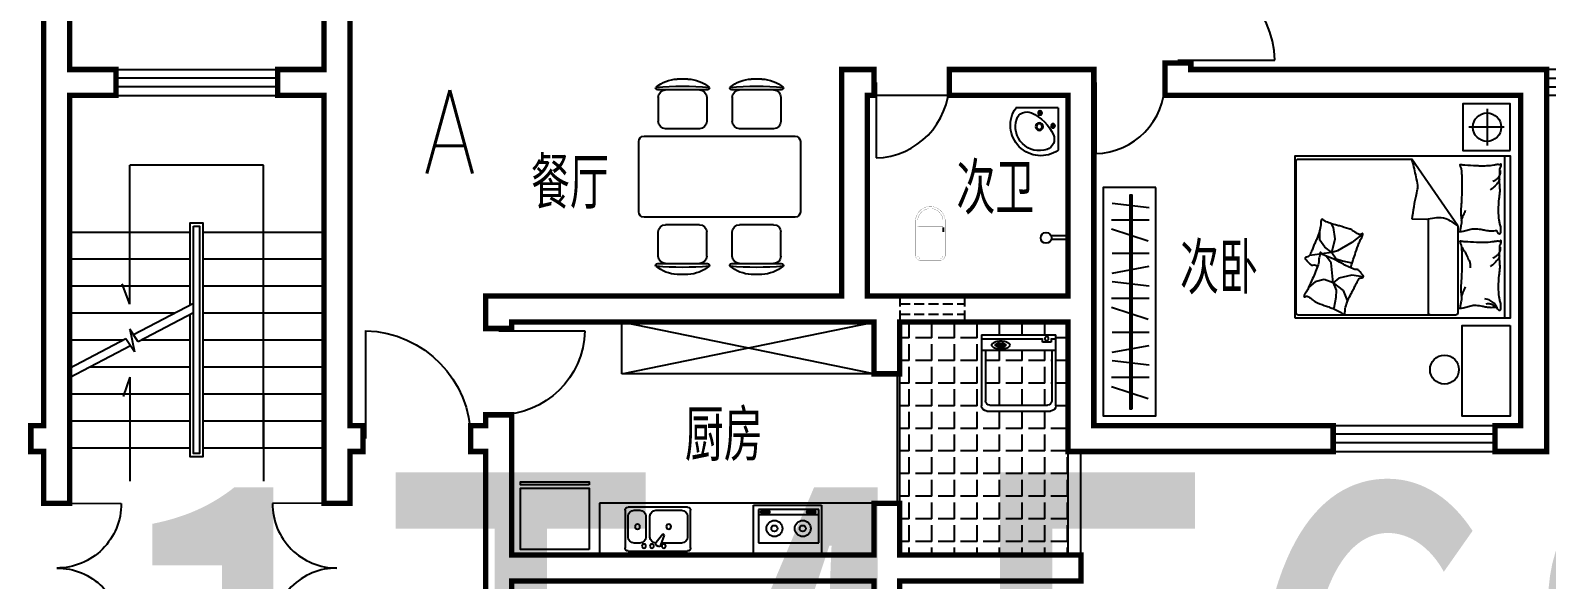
# Model space of a CAD drawing. Header units: millimetres. Extents: x 643 to 40043, y 348 to 31548.
# Drawn here: x 18798 to 32863, y 16540 to 21630 of the extents above; entities that cross this region are included whole.
import ezdxf
from ezdxf.enums import TextEntityAlignment as Align

# ---------------------------------------------------------------- set-up
doc = ezdxf.new("R2010")
doc.units = ezdxf.units.MM
doc.linetypes.add('DASH', pattern=[0.35, 0.25, -0.1])
for name, color, linetype in [('GROUND', 2, 'Continuous'), ('PUB_TEXT', 7, 'Continuous'), ('PUB_WALL', 255, 'Continuous'), ('PUB_WINDW', 7, 'Continuous'), ('TOTHER', 7, 'Continuous'), ('WALL', 255, 'Continuous'), ('WINDOW', 2, 'Continuous')]:
    doc.layers.add(name, color=color, linetype=linetype)
doc.styles.add('-宋体', font='SimSun.ttf', dxfattribs={"width": 0.8})
doc.styles.add('_HZDX', font='txt.shx', dxfattribs={"width": 0.8, "bigfont": 'HZDX.shx'})
doc.styles.add('DIM_FONT', font='SIMPLEX', dxfattribs={"width": 0.8})
doc.styles.add('SIMPLEX', font='SIMPLEX.SHX')
doc.styles.get("Standard").update_dxf_attribs({"font": 'arial.ttf'})

# ---------------------------------------------------------------- blocks, each defined once
blk = doc.blocks.new('M_A2ZXL')
blk.add_line((-0.472, 0), (-0.472, -1))
blk.add_arc((-0.5, 0), 1, 271.6231, 0)
blk = doc.blocks.new('M_A3PTU')
for p, q in [((-0.5, 0), (-0.499, -0.498)), ((0.5, 0), (0.499, -0.498))]:
    blk.add_line(p, q)
for centre, start, end in [((-0.498, -0.001), 269.885, 0.0763), ((0.498, -0.001), 179.9237, 270.115)]:
    blk.add_arc(centre, 0.498, start, end)
blk = doc.blocks.new('M_B0OPK')
for p, q in [((-0.5, 0.5), (0.5, 0.5)), ((0.5, 0.1667), (-0.5, 0.1667)), ((0.5, -0.1667), (-0.5, -0.1667)), ((-0.5, -0.5), (0.5, -0.5))]:
    blk.add_line(p, q)
blk = doc.blocks.new('M_E19')
for p, q in [((-323, -113), (-323, -456)), ((299, -113), (-323, -113)), ((299, -456), (299, -113)), ((-323, -400), (299, -400)), ((-323, -456), (299, -456)), ((-291, -422), (-291, -434)), ((-216, -432), (-280, -432)), ((-280, -432), (-280, -448)), ((-280, -448), (-216, -448)), ((-216, -448), (-216, -432)), ((-199, -423), (-199, -434)), ((182, -422), (182, -434)), ((193, -432), (193, -448)), ((257, -432), (193, -432)), ((193, -448), (257, -448)), ((257, -448), (257, -432)), ((274, -423), (274, -434))]:
    blk.add_line(p, q)
for points in [[(-199, -423, 0.259034), (-201, -420, 0.076276), (-213, -415, 0.036515), (-226, -412, 0.026615), (-245, -411, 0.026615), (-264, -412, 0.036515), (-277, -415, 0.076276), (-289, -420, 0.259034), (-291, -423, 0.078462), (-291, -424, 0.056762)], [(-199, -434, 0.259034), (-201, -430, 0.076276), (-213, -425, 0.036515), (-226, -423, 0.026615), (-245, -422, 0.026615), (-264, -423, 0.036515), (-277, -425, 0.076276), (-289, -430, 0.259034), (-291, -434, 0.259034), (-289, -437, 0.056762), (-280, -441, 0.036515)], [(-216, -443, 0.008736), (-213, -442, 0.076276), (-201, -437, 0.259034), (-199, -434, 0.259034)], [(274, -423, 0.259034), (272, -420, 0.076276), (260, -415, 0.036515), (247, -412, 0.026615), (228, -411, 0.026615), (209, -412, 0.036515), (196, -415, 0.076276), (184, -420, 0.259034), (182, -423, 0.078462), (182, -424, 0.056762)], [(274, -434, 0.259034), (272, -430, 0.076276), (260, -425, 0.036515), (247, -423, 0.026615), (228, -422, 0.026615), (209, -423, 0.036515), (196, -425, 0.076276), (184, -430, 0.259034), (182, -434, 0.259034), (184, -437, 0.056762), (193, -441, 0.036515)], [(257, -443, 0.008736), (260, -442, 0.076276), (272, -437, 0.259034), (274, -434, 0.259034)]]:
    blk.add_lwpolyline(points, format="xyb")
at = {"layer": 'TOTHER', "linetype": 'Continuous'}
for p, q in [((-350, 0), (350, 0)), ((-350, -500), (-350, 0)), ((350, 0), (350, -500)), ((350, -500), (-350, -500))]:
    blk.add_line(p, q, dxfattribs=at)
for centre, radius in [((-158, -259), 82.5), ((-158, -259), 31.6), ((134, -259), 82.5), ((134, -259), 31.6)]:
    blk.add_circle(centre, radius, dxfattribs=at)
at = {"width": 0.8, "flags": 9}
for tag in ['XSIZE', 'YSIZE']:
    blk.add_attdef(tag, (0, 0), '', height=0.5, dxfattribs=at)
blk = doc.blocks.new('M_E29JIV')
at = {"color": 0, "linetype": 'ByBlock'}
for p, q in [((31, 338), (419, 338)), ((0, -307), (0, 307)), ((82, 245), (82, 40)), ((358, 307), (143, 307)), ((419, -20), (419, 245)), ((450, 307), (450, -307)), ((48, 2), (57, -12)), ((59, 31), (163, 70)), ((173, 53), (87, -18)), ((163, 70), (173, 53)), ((143, -82), (358, -82)), ((358, -123), (143, -123)), ((82, -184), (82, -245)), ((143, -307), (358, -307)), ((419, -245), (419, -184)), ((419, -338), (31, -338))]:
    blk.add_line(p, q, dxfattribs=at)
for centre, radius in [((51, 61), 20.5), ((251, 112), 25.6), ((51, -61), 20.5), ((51, -143), 20.5), ((251, -210), 25.6)]:
    blk.add_circle(centre, radius, dxfattribs=at)
for centre, radius, start, end in [((31, 307), 30.7, 90, 180), ((419, 307), 30.7, 0, 90), ((143, 245), 61.4, 90, 180), ((358, 245), 61.4, 0, 90), ((66, 12), 20.5, 110.5377, 210), ((74, -2), 20.5, 210, 309.4623), ((143, -20), 61.4, 180, 270), ((143, -184), 61.4, 90, 180), ((358, -20), 61.4, 270, 0), ((358, -184), 61.4, 0, 90), ((31, -307), 30.7, 180, 270), ((143, -245), 61.4, 180, 270), ((358, -245), 61.4, 270, 0), ((419, -307), 30.7, 270, 0)]:
    blk.add_arc(centre, radius, start, end, dxfattribs=at)
at = {"style": 'DIM_FONT', "width": 0.8, "flags": 9}
for tag in ['XSIZE', 'YSIZE']:
    blk.add_attdef(tag, (0, 0), '', height=0.5, dxfattribs=at)
blk = doc.blocks.new('M_C25MYD')
for p, q in [((-389, 921), (-290, 921)), ((298, 921), (397, 921)), ((-569, 821), (-109, 821)), ((-564, 754), (-564, 529)), ((-114, 754), (-114, 529)), ((117, 821), (577, 821)), ((122, 754), (122, 529)), ((572, 754), (572, 529)), ((-497, 461), (-182, 461)), ((190, 461), (505, 461)), ((-746, 342), (-746, -308)), ((704, 392), (-696, 392)), ((754, -308), (754, 342)), ((-696, -358), (704, -358)), ((-564, -720), (-564, -495)), ((-182, -427), (-497, -427)), ((-114, -720), (-114, -495)), ((122, -720), (122, -495)), ((505, -427), (190, -427)), ((572, -720), (572, -495)), ((-109, -787), (-569, -787)), ((577, -787), (117, -787)), ((-290, -887), (-389, -887)), ((397, -887), (298, -887))]:
    blk.add_line(p, q)
for centre, radius, start, end in [((-579, 837), 10, 130.7265, 202.67), ((-379, 606), 316, 91.7651, 130.7265), ((-339, -1857), 2713, 84.8023, 95.1977), ((-300, 606), 316, 49.2735, 88.2349), ((-100, 837), 10, 337.33, 49.2735), ((108, 837), 10, 130.7265, 202.67), ((307, 606), 316, 91.7651, 130.7265), ((347, -1857), 2713, 84.8023, 95.1977), ((387, 606), 316, 49.2735, 88.2349), ((587, 837), 10, 337.33, 49.2735), ((-569, 841), 20, 202.67, 270), ((-497, 754), 67.5, 90, 180), ((-182, 754), 67.5, 0, 90), ((-109, 841), 20, 270, 337.33), ((117, 841), 20, 202.67, 270), ((190, 754), 67.5, 90, 180), ((505, 754), 67.5, 0, 90), ((577, 841), 20, 270, 337.33), ((-497, 529), 67.5, 180, 270), ((-182, 529), 67.5, 270, 0), ((190, 529), 67.5, 180, 270), ((505, 529), 67.5, 270, 0), ((-696, 342), 50, 90, 180), ((704, 342), 50, 0, 90), ((-696, -308), 50, 180, 270), ((704, -308), 50, 270, 0), ((-497, -495), 67.5, 90, 180), ((-182, -495), 67.5, 0, 90), ((190, -495), 67.5, 90, 180), ((505, -495), 67.5, 0, 90), ((-579, -803), 10, 157.33, 229.2735), ((-569, -807), 20, 90, 157.33), ((-379, -572), 316, 229.2735, 268.2349), ((-339, 1890), 2713, 264.8023, 275.1977), ((-497, -720), 67.5, 180, 270), ((-300, -572), 316, 271.7651, 310.7265), ((-182, -720), 67.5, 270, 0), ((-109, -807), 20, 22.67, 90), ((-100, -803), 10, 310.7265, 22.67), ((108, -803), 10, 157.33, 229.2735), ((117, -807), 20, 90, 157.33), ((307, -572), 316, 229.2735, 268.2349), ((347, 1890), 2713, 264.8023, 275.1977), ((190, -720), 67.5, 180, 270), ((387, -572), 316, 271.7651, 310.7265), ((505, -720), 67.5, 270, 0), ((577, -807), 20, 22.67, 90), ((587, -803), 10, 310.7265, 22.67)]:
    blk.add_arc(centre, radius, start, end)
at = {"width": 0.8, "flags": 9}
for tag in ['XSIZE', 'YSIZE']:
    blk.add_attdef(tag, (0, 0), '', height=0.5, dxfattribs=at)
blk = doc.blocks.new('M_C54TQD')
for p, q in [((0, -52), (1500, -52)), ((26, -509), (26, -1968)), ((853, -489), (46, -489)), ((853, -489), (1472, -916)), ((46, -761), (915, -761)), ((1472, -1968), (1472, -916)), ((381, -1368), (395, -1471)), ((778, -1368), (698, -1472)), ((161, -1514), (137, -1518)), ((255, -1552), (161, -1514)), ((395, -1471), (369, -1593)), ((528, -1559), (509, -1470)), ((698, -1472), (623, -1603)), ((90, -1638), (87, -1645)), ((188, -1621), (90, -1638)), ((257, -1618), (188, -1621)), ((324, -1645), (255, -1552)), ((324, -1645), (257, -1618)), ((369, -1593), (324, -1645)), ((324, -1645), (510, -1664)), ((324, -1645), (355, -1728)), ((510, -1664), (560, -1700)), ((548, -1617), (528, -1559)), ((605, -1658), (548, -1617)), ((605, -1658), (594, -1752)), ((623, -1603), (605, -1658)), ((605, -1658), (734, -1626)), ((605, -1658), (655, -1721)), ((734, -1626), (837, -1640)), ((837, -1640), (873, -1660)), ((335, -1810), (281, -1873)), ((355, -1728), (335, -1810)), ((560, -1700), (572, -1709)), ((592, -1767), (580, -1861)), ((655, -1721), (720, -1769)), ((720, -1769), (813, -1769)), ((46, -1988), (1452, -1988))]:
    blk.add_line(p, q)
blk.add_lwpolyline([(0, -2000), (0, 0), (1500, 0), (1500, -2000)], close=True)
for points in [[(101, -127, -0.263368), (73, -108, -0.494818), (82, -89, -0.049225), (100, -88, -0.036831), (124, -89, -0.031893), (161, -97, 0.035782), (195, -104, 0.032941), (285, -110, 0.026564), (396, -104, 0.017905), (434, -99, -0.033397), (454, -97, -0.03204), (491, -97, 0.018442), (555, -101, 0.010837), (620, -100, 0.014624), (668, -97, 0.111249), (691, -89, -0.153708), (708, -86, -0.076444), (715, -87, -0.215512), (717, -89, -0.585858), (714, -92, 0.363489), (709, -95, 0.191716), (709, -106, -0.129675), (711, -123, -0.01735), (708, -140, 0.019326), (706, -155, 0.018818), (699, -223, 0.021828), (698, -283, 0.006204), (700, -316, 0.001963), (706, -423, 0.028341), (710, -459, -0.117014), (709, -468, -0.36606), (708, -469, -0.03973), (694, -466, -0.048309), (681, -461, 0.062981), (670, -457, 0.04058), (647, -454, 0.014345), (580, -451, 0.005484), (454, -452, 0.007153), (358, -455, 0.008762), (316, -458, -0.008153), (270, -461, -0.06251), (213, -456, 0.078669), (167, -454, 0.047825), (145, -459, -0.034494), (114, -466, -0.023571), (89, -469, -0.510228), (88, -468), (95, -438), (116, -356, 0.073041), (118, -336, 0.023305), (112, -275, 0.018299), (108, -252, -0.01097), (101, -214, -0.042281), (98, -180, -0.027201), (101, -126)], [(101, -127, -0.077379), (136, -152, -0.077379), (161, -187, -0.047525), (171, -211, -0.047525), (176, -238)], [(575, -101, 0.027842), (551, -111, 0.048685), (539, -119, 0.023666), (511, -144, 0.031223), (492, -164, 0.046801), (486, -172, 0.023191), (478, -189)], [(657, -95, 0.088153), (622, -98, 0.088153), (591, -114, 0.077547), (569, -135, 0.077547), (555, -162)], [(810, -127, -0.263368), (782, -108, -0.494818), (791, -89, -0.049225), (809, -88, -0.036831), (833, -89, -0.031893), (871, -97, 0.035782), (905, -104, 0.032941), (994, -110, 0.026564), (1106, -104, 0.017905), (1143, -99, -0.033397), (1163, -97, -0.03204), (1200, -97, 0.018442), (1265, -101, 0.010837), (1329, -100, 0.014624), (1377, -97, 0.111249), (1400, -89, -0.153708), (1417, -86, -0.076444), (1424, -87, -0.215512), (1426, -89, -0.585858), (1423, -92, 0.363489), (1419, -95, 0.191716), (1419, -106, -0.129675), (1421, -123, -0.01735), (1418, -140, 0.019326), (1415, -155, 0.018818), (1408, -223, 0.021828), (1407, -283, 0.006204), (1409, -316, 0.001963), (1415, -423, 0.028341), (1419, -459, -0.117014), (1419, -468, -0.36606), (1417, -469, -0.03973), (1404, -466, -0.048309), (1390, -461, 0.062981), (1379, -457, 0.04058), (1356, -454, 0.014345), (1289, -451, 0.005484), (1164, -452, 0.007153), (1067, -455, 0.008762), (1025, -458, -0.008153), (979, -461, -0.06251), (922, -456, 0.078669), (877, -454, 0.047825), (854, -459, -0.034494), (823, -466, -0.023571), (798, -469, -0.510228), (797, -468), (805, -438), (825, -356, 0.073041), (827, -336, 0.023305), (821, -275, 0.018299), (817, -252, -0.01097), (810, -214, -0.042281), (807, -180, -0.027201), (810, -126)], [(1284, -101, 0.027842), (1260, -111, 0.048685), (1248, -119, 0.023666), (1220, -144, 0.031223), (1201, -164, 0.046801), (1196, -172, 0.023191), (1188, -189)], [(1366, -95, 0.088153), (1332, -98, 0.088153), (1300, -114, 0.077547), (1279, -135, 0.077547), (1265, -162)], [(99, -143, -0.05369), (114, -156, -0.070312), (122, -168, -0.015448), (125, -177, -0.013244), (129, -187, -0.082127), (132, -205, -0.064164), (129, -228)], [(191, -454, 0.009729), (219, -445, 0.009729), (246, -435, 0.007971), (267, -426, 0.007971), (289, -416)], [(661, -455, 0.016108), (622, -429, 0.024599), (595, -414, 0.009477), (546, -391, 0.015937), (516, -378, 0.072521), (500, -375, 0.033339), (463, -375)], [(901, -454, 0.009729), (928, -445, 0.009729), (955, -435, 0.007971), (977, -426, 0.007971), (998, -416)], [(853, -489, -0.085272), (917, -599, -0.124044), (926, -686), (912, -782), (914, -912)], [(914, -912, 0.007867), (1032, -894, 0.009508), (1128, -876, 0.006616), (1193, -862, -0.023828), (1212, -858, -0.080713), (1230, -859, -0.009591), (1383, -891, -0.013133), (1416, -899, -0.007859), (1472, -916)], [(464, -1480, 0.025626), (476, -1478, 0.0108), (605, -1436, 0.00456), (692, -1405, 0.01125), (727, -1391, 0.069394), (746, -1380, -0.079756), (763, -1371, -0.106399), (778, -1368, -0.328642), (782, -1372, -0.299547), (779, -1378, 0.189917), (774, -1387, 0.033518), (773, -1397, 0.075627), (773, -1402, 0.053489), (776, -1410, 0.017838), (788, -1432, 0.038394), (805, -1456, -0.059529), (816, -1472, -0.035943), (826, -1498, -0.011245), (852, -1585, -0.006203), (862, -1624, 0.010783), (868, -1647, 0.019485), (873, -1660, 0.005062), (892, -1710, 0.101392), (909, -1736, -0.223768), (914, -1749, -0.25558), (911, -1754, -0.081563), (895, -1759, -0.071805), (878, -1759, 0.069985), (861, -1759, 0.03546), (801, -1772, 0.029432), (732, -1797, 0.001554), (699, -1811, -0.00152), (665, -1826, -0.004735), (629, -1840, 0.00382), (586, -1859, 0.296001), (564, -1891, -0.649774), (542, -1900, -0.02319), (538, -1895, 0.0288), (534, -1892, 0.005727), (527, -1886, -0.004358), (519, -1878, -0.027528), (502, -1861, -0.046214), (493, -1850, -0.194121), (490, -1833, 0.133719), (489, -1809, 0.005779), (482, -1787, 0.008882)]]:
    blk.add_lwpolyline(points, format="xyb")
blk.add_lwpolyline([(58, -1583, 0.101392), (40, -1559, -0.223768), (34, -1546, -0.25558), (36, -1541, -0.081563), (52, -1535, -0.071805), (69, -1534, 0.069985), (86, -1532, 0.03546), (145, -1515, 0.029432), (211, -1485, 0.001554), (244, -1468, -0.00152), (276, -1451, -0.004735), (311, -1433, 0.00382), (353, -1412, 0.296001), (372, -1378, -0.649774), (393, -1367, -0.02319), (398, -1372, 0.0288), (402, -1375, 0.005727), (409, -1380, -0.004358), (418, -1387, -0.027528), (436, -1403, -0.046214), (445, -1414, -0.194121), (450, -1430, 0.133719), (453, -1454, 0.011505), (471, -1496, 0.008882), (497, -1550, 0.012426), (535, -1618, -0.033612), (547, -1644), (570, -1701), (588, -1744, 0.224341), (603, -1757, -0.722772), (603, -1766, -0.103513), (599, -1767, 0.053465), (592, -1767, 0.030109), (569, -1772, -0.031436), (547, -1776, -0.05324), (532, -1776, 0.05518), (517, -1777, 0.056271), (492, -1783, 0.0108), (366, -1835, 0.00456), (281, -1873, 0.01125), (247, -1889, 0.069394), (229, -1902, -0.079756), (213, -1912, -0.106399), (199, -1915, -0.328642), (195, -1912, -0.299547), (196, -1906, 0.189917), (201, -1896, 0.033518), (202, -1886, 0.075627), (201, -1882, 0.053489), (197, -1874, 0.017838), (184, -1853, 0.038394), (165, -1830, -0.059529), (153, -1815, -0.035943), (140, -1790, -0.011245), (108, -1705, -0.006203), (95, -1667, 0.010783), (87, -1645, 0.019485), (82, -1632, 0.005062)], format="xyb", close=True)
for centre, start, end in [((46, -509), 90, 180), ((46, -741), 180, 270), ((46, -1968), 180, 270), ((1452, -1968), 270, 0)]:
    blk.add_arc(centre, 20, start, end)
at = {"style": 'DIM_FONT', "width": 0.8, "flags": 9}
for tag in ['XSIZE', 'YSIZE']:
    blk.add_attdef(tag, (0, 0), '', height=0.5, dxfattribs=at)
blk = doc.blocks.new('M_A13ZTG')
for p, q in [((-0.502, 0.208), (0.498, 0.208)), ((-0.502, 0.208), (-0.502, 0.19)), ((-0.502, 0.19), (0.498, 0.19)), ((0.498, 0.208), (0.498, 0.19))]:
    blk.add_line(p, q)
blk = doc.blocks.new('M_E20')
for p, q in [((345, 0), (-345, 0)), ((-302, -36), (-345, -36)), ((-302, -35), (-302, -66)), ((-302, -66), (-219, -66)), ((-219, -66), (-219, -35)), ((345, -36), (-219, -36)), ((123, -87), (123, -99)), ((133, -96), (133, -113)), ((198, -96), (133, -96)), ((133, -113), (198, -113)), ((198, -113), (198, -96)), ((215, -88), (215, -99)), ((-307, -144), (-307, -611)), ((307, -144), (307, -611)), ((267, -651), (-267, -651))]:
    blk.add_line(p, q)
blk.add_lwpolyline([(83, -94, 0.185158), (88, -107, 0.102042), (108, -122, 0.060862), (133, -130, 0.047173), (166, -133, 0.047173), (200, -130, 0.060862), (225, -122, 0.102042), (245, -107, 0.185158), (250, -94, 0.185158), (245, -82, 0.102042), (225, -67, 0.060862), (200, -59, 0.047173), (166, -56, 0.047173), (133, -59, 0.060862), (108, -67, 0.102042), (88, -82, 0.185158)], format="xyb", close=True)
for points in [[(215, -88, 0.259034), (213, -85, 0.076276), (201, -80, 0.036515), (188, -77, 0.026615), (169, -76, 0.026615), (150, -77, 0.036515), (137, -80, 0.076276), (125, -85, 0.259034), (123, -88, 0.078462), (123, -89, 0.056762)], [(215, -99, 0.259034), (213, -95, 0.076276), (201, -90, 0.036515), (188, -88, 0.026615), (169, -87, 0.026615), (150, -88, 0.036515), (137, -90, 0.076276), (125, -95, 0.259034), (123, -99, 0.259034), (125, -102, 0.056762), (133, -106, 0.036515)], [(198, -108, 0.008736), (201, -107, 0.076276), (213, -102, 0.259034), (215, -99, 0.259034)]]:
    blk.add_lwpolyline(points, format="xyb")
blk.add_circle((-259, -35), 17.5)
for centre, start, end in [((-267, -611), 180, 270), ((267, -611), 270, 0)]:
    blk.add_arc(centre, 40, start, end)
at = {"layer": 'TOTHER', "linetype": 'Continuous'}
for p, q in [((-345, -656), (-345, 0)), ((345, 0), (345, -656)), ((-345, -145), (345, -145)), ((295, -706), (-295, -706))]:
    blk.add_line(p, q, dxfattribs=at)
for centre, start, end in [((-295, -656), 180, 270), ((295, -656), 270, 0)]:
    blk.add_arc(centre, 50, start, end, dxfattribs=at)
at = {"width": 0.8, "flags": 9}
for tag in ['XSIZE', 'YSIZE']:
    blk.add_attdef(tag, (0, 0), '', height=0.5, dxfattribs=at)
blk = doc.blocks.new('M_E12')
at = {"color": 7}
for q in [(0, -393), (392, 0)]:
    blk.add_line((0, 0), q, dxfattribs=at)
for centre, radius in [((168, -48), 19), ((168, -48), 10), ((48, -168), 19), ((48, -168), 10), ((175, -175), 34.6), ((175, -175), 26.5)]:
    blk.add_circle(centre, radius, dxfattribs=at)
for centre, radius, start, end in [((161, -163), 282, 235.0241, 35.2347), ((418, -420), 410, 114.3843, 155.6157), ((174, -176), 222, 251.5651, 18.4349), ((290, -138), 100, 18.4349, 114.3843), ((136, -292), 100, 155.6157, 251.5651)]:
    blk.add_arc(centre, radius, start, end, dxfattribs=at)
at = {"width": 0.8, "flags": 9}
for tag in ['XSIZE', 'YSIZE']:
    blk.add_attdef(tag, (0, 0), '', height=0.5, dxfattribs=at)
blk = doc.blocks.new('M_E2')
blk.add_line((-306, -118), (-266, -118))
at = {"const_width": 1.5}
for points in [[(-366, 138, 0.97895), (-366, -138, 0.97895)], [(-366, 118, 0.97895), (-366, -118, 0.97895)], [(-306, 118, 0.414214), (-316, 108, 0.414214)], [(0, 88, 0.462192), (-59, 137, 0.462192)], [(-20, 88, 0.414214), (-50, 118, 0.414214)], [(-316, -108, 0.414214), (-306, -118, 0.414214)], [(-59, -137, 0.462192), (0, -88, 0.462192)], [(-50, -118, 0.414214), (-20, -88, 0.414214)]]:
    blk.add_lwpolyline(points, format="xyb", dxfattribs=at)
for points in [[(-366, 137), (-59, 137)], [(-316, 118), (-366, 118)], [(-340, 118), (-266, 118)], [(-316, 108), (-316, -108)], [(-50, 118), (-267, 118)], [(-20, -88), (-20, 88)], [(0, 88), (0, -88)], [(-381, -137), (-59, -137)], [(-316, -118), (-366, -118)], [(-340, -118), (-266, -118)], [(-266, -118), (-50, -118)]]:
    blk.add_lwpolyline(points, dxfattribs=at)
at = {"width": 0.8, "flags": 9}
for tag in ['XSIZE', 'YSIZE']:
    blk.add_attdef(tag, (0, 0), '', height=0.5, dxfattribs=at)
blk = doc.blocks.new('_GCBLK')
at = {"linetype": 'DASH'}
for p, q in [((-0.5, -0.5), (-0.5, 0.5)), ((0.5, -0.5), (0.5, 0.5)), ((-0.5, 0.2), (0.5, 0.2)), ((-0.5, -0.2), (0.5, -0.2))]:
    blk.add_line(p, q, dxfattribs=at)
at = {"style": 'SIMPLEX', "flags": 9}
blk.add_attdef('A', text='', height=1, dxfattribs=at).set_placement((0, 1.5), align=Align.MIDDLE)
blk = doc.blocks.new('1T4F68')
at = {"layer": 'GROUND'}
h = blk.add_hatch(dxfattribs=at)
h.set_pattern_fill('ANGLE', scale=30, style=0)
h.set_pattern_definition([(180, (29465.31, -23130.12), (0, 209.55), [152.4, -57.15]), (90, (29465.31, -23130.12), (209.55, 1e-14), [152.4, -57.15])])
h.paths.add_polyline_path([(21925.8, -10744.5), (21925.8, -10264.5), (23485.8, -10264.5), (23485.8, -11464.5), (23485.8, -12424.5), (21925.8, -12424.5), (21925.8, -11944.5)])
h.paths.add_polyline_path([(22734.4, -11089.6), (23324.4, -11089.6, 0.4142136), (23374.4, -11039.6), (23374.4, -10383.8), (22684.4, -10383.8), (22684.4, -11039.6, 0.4142136)], flags=16)
h.paths.add_polyline_path([(22762.2, -11034.8), (23296.7, -11034.8, 0.4142136), (23336.7, -10994.8), (23336.7, -10528.5), (22722.2, -10528.5), (22722.2, -10994.8, 0.4142136)], flags=0)
h.paths.add_polyline_path([(22829.2, -10513.3), (22829.2, -10513.3), (22829.2, -10513.3), (22829.2, -10513.3), (22829.2, -10513.3), (22829.2, -10513.3), (22829.2, -10513.3), (22829.2, -10513.3)], flags=0)
h.paths.add_polyline_path([(22904.4, -10468.4), (22904.4, -10468.4)], flags=0)
h.paths.add_polyline_path([(22816.6, -10478.9, -0.0762761), (22828.1, -10474), (22828.1, -10474, 0.0762762), (22816.6, -10478.9)], flags=0)
h.paths.add_polyline_path([(22831.3, -10496.7), (22896, -10496.7), (22896, -10480.1), (22831.3, -10480.1), (22831.3, -10491.4, -0.096288), (22816.6, -10485.8, -5243353.3569252), (22816.6, -10485.8, 0.0962879), (22831.3, -10491.4)], flags=0)
h.paths.add_polyline_path([(23305.6, -10418.8, 1), (23270.6, -10418.8, 1)], flags=0)
at = {"layer": 'GROUND', "color": 7}
for p, q in [((22385.8, -8164.5), (21685.8, -8164.5)), ((14784.8, -10100.5), (14784.8, -8810.8)), ((16022.8, -8810.8), (14784.8, -8810.8)), ((16022.8, -11433.6), (16022.8, -8810.8)), ((15343.8, -9433.6), (14225.8, -9433.6)), ((16585.8, -9433.6), (15459.8, -9433.6)), ((15343.8, -9683.6), (14225.8, -9683.6)), ((16585.8, -9683.6), (15459.8, -9683.6)), ((15343.8, -9933.6), (14225.8, -9933.6)), ((14784.8, -10100.5), (14711.6, -9911.4)), ((16585.8, -9933.6), (15459.8, -9933.6)), ((15373.8, -10092.1), (14817.8, -10383.7)), ((15199.4, -10183.6), (14225.8, -10183.6)), ((15373.8, -10179.3), (14861.1, -10448.2)), ((16585.8, -10183.6), (15459.8, -10183.6)), ((19349, -10744.5), (19349, -10264.5)), ((19349, -10744.5), (21685.8, -10264.5)), ((21685.8, -10744.5), (19349, -10264.5)), ((14861.1, -10448.2), (14782.7, -10331.6)), ((14782.7, -10331.6), (14826.8, -10541.3)), ((14747.4, -10420.6), (14225.8, -10694.2)), ((14722.7, -10433.6), (14225.8, -10433.6)), ((14790, -10485.5), (14225.8, -10781.4)), ((14826.8, -10541.3), (14747.4, -10420.6)), ((15343.8, -10433.6), (14889, -10433.6)), ((16585.8, -10433.6), (15459.8, -10433.6)), ((15343.8, -10683.6), (14412.3, -10683.6)), ((16585.8, -10683.6), (15459.8, -10683.6)), ((14784.8, -10777), (14722, -10954.8)), ((14784.8, -10777), (14784.8, -11738.5)), ((21685.8, -10744.5), (19349, -10744.5)), ((15343.8, -10933.6), (14225.8, -10933.6)), ((16585.8, -10933.6), (15459.8, -10933.6)), ((16022.8, -10933.6), (16022.8, -11738.5)), ((15343.8, -11183.6), (14225.8, -11183.6)), ((16585.8, -11183.6), (15459.8, -11183.6)), ((15343.8, -11433.6), (14225.8, -11433.6)), ((16585.8, -11433.6), (15459.8, -11433.6)), ((23485.8, -11464.5), (23485.8, -12424.5)), ((23605.8, -12424.5), (23605.8, -11464.5)), ((21685.8, -11944.5), (19141.3, -11944.5)), ((19141.3, -11944.5), (19141.3, -12424.5))]:
    blk.add_line(p, q, dxfattribs=at)
for points in [[(24300.3, -9018.1), (23812.5, -9018.1), (23812.5, -11134.6), (24300.3, -11134.6)], [(15373.8, -9376.2), (15429.8, -9376.2), (15429.8, -11483.7), (15373.8, -11483.7)], [(19045.1, -11774.6), (18408.3, -11774.6), (18408.3, -11745.3), (19045.1, -11745.3)], [(19045.1, -12372.8), (18408.3, -12372.8), (18408.3, -11803.8), (19045.1, -11803.8)]]:
    blk.add_lwpolyline(points, close=True, dxfattribs=at)
for points in [[(15343.8, -10107.8), (15343.8, -9346.2), (15459.8, -9346.2), (15459.8, -11513.7), (15343.8, -11513.7), (15343.8, -10195)], [(23331.4, -9496.9), (23485.8, -9496.9), (23485.8, -9467), (23329.2, -9467)]]:
    blk.add_lwpolyline(points, dxfattribs=at)
blk.add_circle((23282.7, -9485.4), 50, dxfattribs=at)
at = {"layer": 'PUB_WALL', "color": 7, "const_width": 50}
for points in [[(13985.8, -11944.5), (13985.8, -11464.5), (13865.8, -11464.5), (13865.8, -11224.5), (13985.8, -11224.5), (13985.8, -3664.5), (13505.8, -3664.5), (13505.8, -3424.5), (14225.8, -3424.5), (14225.8, -7924.5), (14655.8, -7924.5), (14655.8, -8164.5), (14225.8, -8164.5), (14225.8, -11944.5)], [(16825.8, -11944.5), (16825.8, -11464.5), (16945.8, -11464.5), (16945.8, -11224.5), (16825.8, -11224.5), (16825.8, -3664.5), (17305.8, -3664.5), (17305.8, -3424.5), (16585.8, -3424.5), (16585.8, -7924.5), (16155.8, -7924.5), (16155.8, -8164.5), (16585.8, -8164.5), (16585.8, -11944.5)], [(27445.8, -11224.5), (27445.8, -11464.5), (27925.8, -11464.5), (27925.8, -7924.5), (24625.8, -7924.5), (24625.8, -7864.5), (24385.8, -7864.5), (24385.8, -8164.5), (27685.8, -8164.5), (27685.8, -11224.5)], [(21685.8, -10264.5), (21685.8, -10744.5), (21925.8, -10744.5), (21925.8, -10264.5), (23485.8, -10264.5), (23485.8, -11464.5), (25945.8, -11464.5), (25945.8, -11224.5), (23725.8, -11224.5), (23725.8, -7924.5), (22385.8, -7924.5), (22385.8, -8164.5), (23485.8, -8164.5), (23485.8, -10024.5), (21625.8, -10024.5), (21625.8, -8164.5), (21685.8, -8164.5), (21685.8, -7924.5), (21385.8, -7924.5), (21385.8, -10024.5), (18085.8, -10024.5), (18085.8, -10324.5), (18325.8, -10324.5), (18325.8, -10264.5)], [(18085.8, -13624.5), (17945.8, -13624.5), (17945.8, -13864.5), (18085.8, -13864.5), (18085.8, -13964.5), (18325.8, -13964.5), (18325.8, -12664.5), (21685.8, -12664.5), (21685.8, -13144.5), (21925.8, -13144.5), (21925.8, -12664.5), (23605.8, -12664.5), (23605.8, -12424.5), (21925.8, -12424.5), (21925.8, -11944.5), (21685.8, -11944.5), (21685.8, -12424.5), (18325.8, -12424.5), (18325.8, -11124.5), (18085.8, -11124.5), (18085.8, -11224.5), (17945.8, -11224.5), (17945.8, -11464.5), (18085.8, -11464.5)]]:
    blk.add_lwpolyline(points, close=True, dxfattribs=at)
at = {"layer": 'WALL', "color": 7}
for p, q in [((14225.8, -3424.5), (14225.8, -7924.5)), ((16585.8, -3424.5), (16585.8, -7924.5)), ((13985.8, -11224.5), (13985.8, -3664.5)), ((16825.8, -11224.5), (16825.8, -3664.5)), ((24385.8, -7864.5), (24385.8, -8164.5)), ((24385.8, -7864.5), (24625.8, -7864.5)), ((24625.8, -7924.5), (24625.8, -7864.5)), ((14225.8, -7924.5), (14655.8, -7924.5)), ((14655.8, -8164.5), (14655.8, -7924.5)), ((16155.8, -8164.5), (16155.8, -7924.5)), ((16155.8, -7924.5), (16585.8, -7924.5)), ((21385.8, -7924.5), (21385.8, -10024.5)), ((21685.8, -7924.5), (21385.8, -7924.5)), ((21685.8, -8164.5), (21685.8, -7924.5)), ((23725.8, -7924.5), (22385.8, -7924.5)), ((22385.8, -8164.5), (22385.8, -7924.5)), ((23725.8, -7924.5), (23725.8, -11224.5)), ((27925.8, -7924.5), (24625.8, -7924.5)), ((27925.8, -11464.5), (27925.8, -7924.5)), ((14225.8, -8164.5), (14225.8, -11944.5)), ((14655.8, -8164.5), (14225.8, -8164.5)), ((16585.8, -8164.5), (16155.8, -8164.5)), ((16585.8, -8164.5), (16585.8, -11944.5)), ((21625.8, -10024.5), (21625.8, -8164.5)), ((21625.8, -8164.5), (21685.8, -8164.5)), ((22385.8, -8164.5), (23485.8, -8164.5)), ((23485.8, -8164.5), (23485.8, -10024.5)), ((24385.8, -8164.5), (27685.8, -8164.5)), ((27685.8, -8164.5), (27685.8, -11224.5)), ((21385.8, -10024.5), (18085.8, -10024.5)), ((18085.8, -10024.5), (18085.8, -10324.5)), ((23485.8, -10024.5), (21625.8, -10024.5)), ((18325.8, -10264.5), (21685.8, -10264.5)), ((18325.8, -10324.5), (18325.8, -10264.5)), ((21685.8, -10264.5), (21685.8, -10744.5)), ((21925.8, -10264.5), (23485.8, -10264.5)), ((21925.8, -10744.5), (21925.8, -10264.5)), ((23485.8, -10264.5), (23485.8, -11464.5)), ((18325.8, -10324.5), (18085.8, -10324.5)), ((21685.8, -10744.5), (21925.8, -10744.5)), ((13865.8, -11224.5), (13865.8, -11464.5)), ((13865.8, -11224.5), (13985.8, -11224.5)), ((16945.8, -11224.5), (16825.8, -11224.5)), ((16945.8, -11224.5), (16945.8, -11464.5)), ((18085.8, -11224.5), (17945.8, -11224.5)), ((17945.8, -11224.5), (17945.8, -11464.5)), ((18085.8, -11124.5), (18085.8, -11224.5)), ((18325.8, -11124.5), (18085.8, -11124.5)), ((18325.8, -12424.5), (18325.8, -11124.5)), ((25945.8, -11224.5), (23725.8, -11224.5)), ((25945.8, -11224.5), (25945.8, -11464.5)), ((27685.8, -11224.5), (27445.8, -11224.5)), ((27445.8, -11224.5), (27445.8, -11464.5)), ((13985.8, -11464.5), (13865.8, -11464.5)), ((13985.8, -11944.5), (13985.8, -11464.5)), ((16825.8, -11944.5), (16825.8, -11464.5)), ((16825.8, -11464.5), (16945.8, -11464.5)), ((17945.8, -11464.5), (18085.8, -11464.5)), ((18085.8, -11464.5), (18085.8, -13624.5)), ((23485.8, -11464.5), (25945.8, -11464.5)), ((27445.8, -11464.5), (27925.8, -11464.5)), ((13985.8, -11944.5), (14225.8, -11944.5)), ((16825.8, -11944.5), (16585.8, -11944.5)), ((21685.8, -11944.5), (21925.8, -11944.5)), ((21685.8, -11944.5), (21685.8, -12424.5)), ((21925.8, -12424.5), (21925.8, -11944.5)), ((21685.8, -12424.5), (18325.8, -12424.5)), ((23605.8, -12424.5), (21925.8, -12424.5)), ((23605.8, -12664.5), (23605.8, -12424.5))]:
    blk.add_line(p, q, dxfattribs=at)
at = {"layer": 'WINDOW', "color": 7}
for p, q in [((27373.3, -8290.3), (27373.3, -8627.6)), ((27532.7, -8459), (27204.6, -8459)), ((24239.1, -9205.7), (23896.5, -9165.9)), ((23888.6, -9317.3), (24239.1, -9317.3)), ((24231.1, -9516.6), (23888.6, -9405)), ((24239.1, -9628.2), (23896.5, -9628.2)), ((23896.5, -9811.5), (24239.1, -9747.8)), ((24239.1, -9931.1), (23896.5, -9891.2)), ((23888.6, -10042.7), (24239.1, -10042.7)), ((24231.1, -10241.9), (23888.6, -10130.3)), ((24239.1, -10361.5), (23896.5, -10361.5)), ((23896.5, -10544.8), (24239.1, -10481.1)), ((24239.1, -10664.4), (23896.5, -10624.5)), ((23888.6, -10776), (24239.1, -10776)), ((24231.1, -10975.2), (23888.6, -10863.7))]:
    blk.add_line(p, q, dxfattribs=at)
for points in [[(27589, -8674.5), (27589, -8243.5), (27148.3, -8243.5), (27148.3, -8674.5)], [(24079.7, -11070.9), (24063.8, -11070.9), (24063.8, -9086.2), (24079.7, -9086.2)], [(27587.4, -10298.2), (27587.4, -11138.3), (27142.7, -11138.3), (27142.7, -10298.2)]]:
    blk.add_lwpolyline(points, close=True, dxfattribs=at)
for centre, radius in [((27373.3, -8459), 131.3), ((26978.3, -10706), 134)]:
    blk.add_circle(centre, radius, dxfattribs=at)
at = {"layer": 'GROUND', "color": 7, "xscale": -1}
for name, p in [('M_C25MYD', (20258, -8935.1)), ('M_E12', (23395.3, -8278.8)), ('M_E20', (23029.4, -10383.8))]:
    blk.add_blockref(name, p, dxfattribs=at)
at = {"layer": 'GROUND', "color": 7, "xscale": -1, "rotation": 90}
blk.add_blockref('M_E2', (22209.4, -9695), dxfattribs=at)
at = {"layer": 'GROUND', "color": 7, "yscale": 0.9, "zscale": 0.9}
for name, p, xscale, rotation in [('M_E29JIV', (19681.6, -12386.5), -0.9, 270), ('M_E19', (20884.1, -12411), 0.9, 180)]:
    blk.add_blockref(name, p, dxfattribs=dict(at, xscale=xscale, rotation=rotation))
at = {"layer": 'WINDOW', "color": 7}
for name, p, xscale, yscale, zscale, rotation in [('M_A2ZXL', (24505.8, -7414.5), 900, 900, 900, 90), ('M_A2ZXL', (24055.8, -8044.5), -660, -660, 660, 180), ('_GCBLK', (22225.8, -10144.5), -600, 239.9999999999981, 600, 180), ('M_A2ZXL', (18205.8, -10724.5), 800, -800, 800, 270), ('M_A13ZTG', (21675.8, -11342.3), -1200, 1200, 1200, 270), ('M_B0OPK', (26695.8, -11344.5), -1500, 239.9999999999981, 1500, 180), ('M_A3PTU', (14105.8, -12544.5), 1200, -1200, 1200, 270), ('M_A3PTU', (16705.8, -12544.5), -1200, -1200, 1200, 90)]:
    blk.add_blockref(name, p, dxfattribs=dict(at, xscale=xscale, yscale=yscale, zscale=zscale, rotation=rotation))
for name, p, xscale, yscale, zscale in [('M_B0OPK', (15405.8, -8044.5), 1500, 240.0000000000018, 1500), ('M_B0OPK', (28555.8, -8044.5), -1260, 239.9999999999999, 1260), ('M_A2ZXL', (22035.8, -8044.5), 700, 700, 700), ('M_A2ZXL', (17445.8, -11344.5), 1000, -1000, 1000)]:
    blk.add_blockref(name, p, dxfattribs=dict(at, xscale=xscale, yscale=yscale, zscale=zscale))
at = {"layer": 'WINDOW', "color": 7, "xscale": -1, "rotation": 270}
blk.add_blockref('M_C54TQD', (27590.2, -10226.7), dxfattribs=at)
at = {"layer": 'PUB_TEXT', "color": 7, "style": '_HZDX', "width": 0.8}
for s, height, p in [('A', 771.1, (17512.9, -8888.6)), ('餐厅', 476, (18504.7, -9216)), ('次卫', 476, (22450.9, -9266.5)), ('次卧', 476, (24525, -10006)), ('厨房', 476, (19932.4, -11552.9))]:
    blk.add_text(s, height=height, dxfattribs=at).set_placement(p)

msp = doc.modelspace()

# ---------------------------------------------------------------- block references
at = {"layer": 'PUB_WINDW'}
msp.add_blockref('1T4F68', (4937, 29192), dxfattribs=at)

# ---------------------------------------------------------------- texts
at = {"layer": 'PUB_TEXT', "style": '-宋体', "width": 0.8}
msp.add_text('1T4F68', height=4800, dxfattribs=at).set_placement((19428, 12734))

doc.saveas('drawing.dxf')
